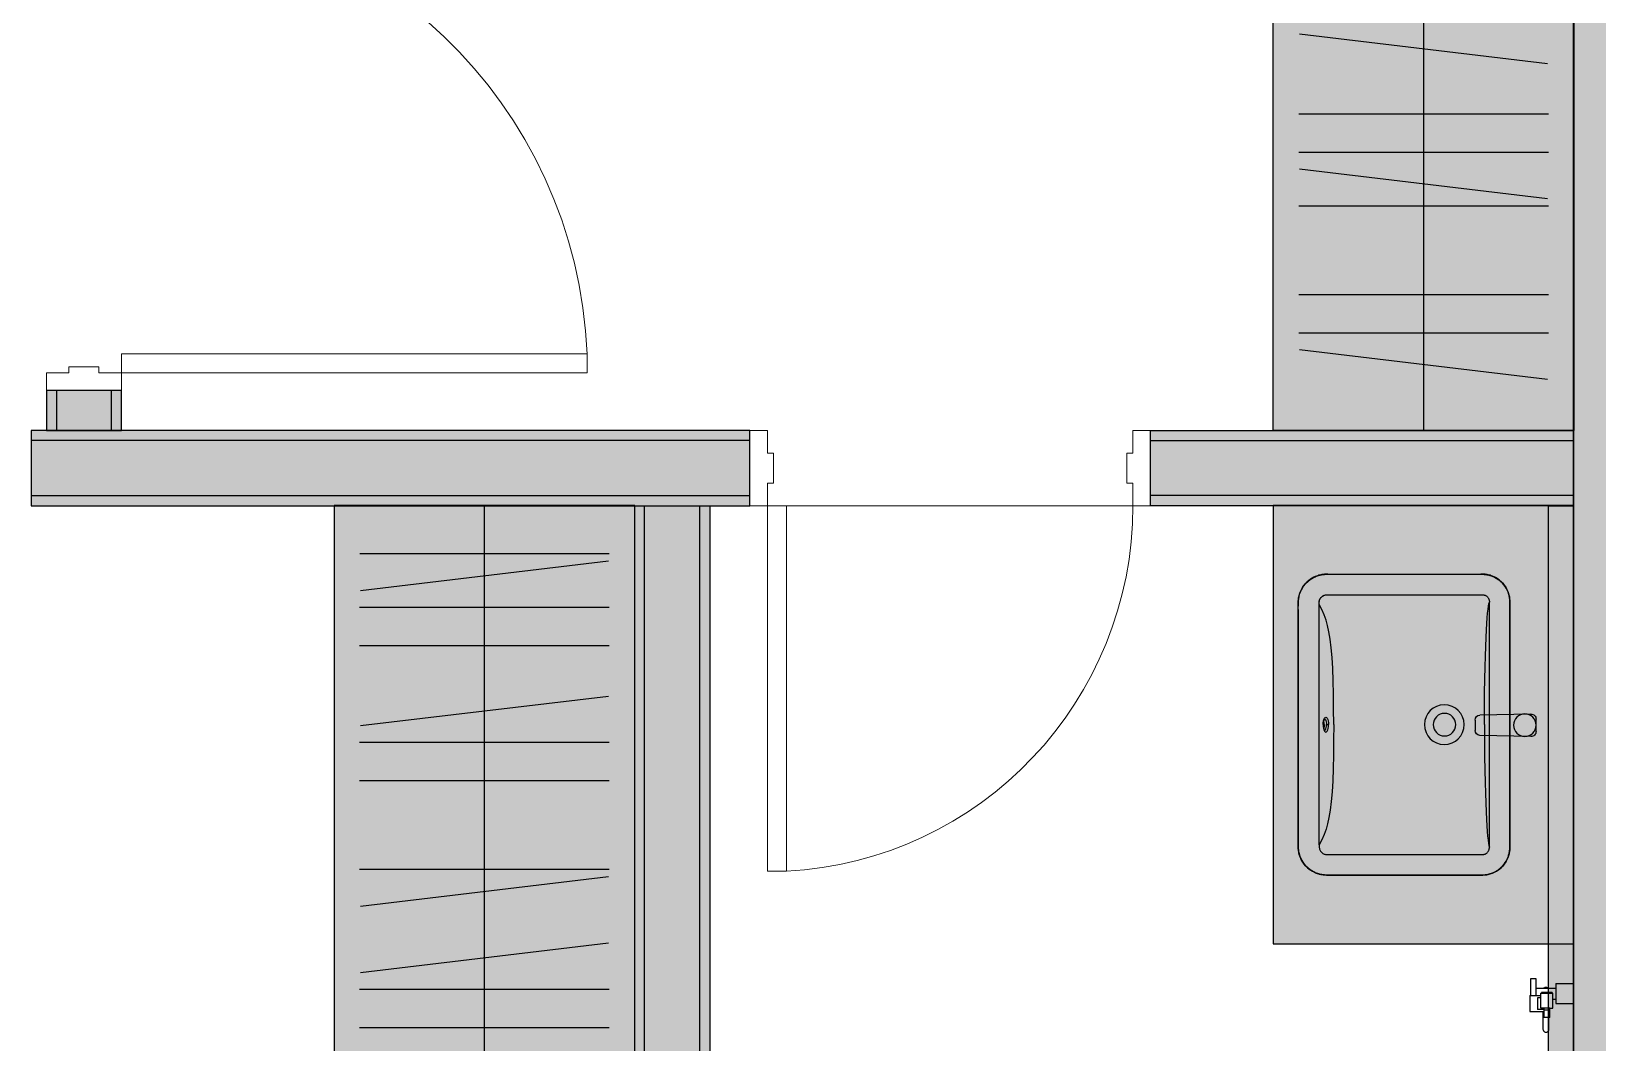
# Model space of a CAD drawing. Header units: millimetres. Extents: x 138979 to 257434, y 2210 to 57479.
# Drawn here: x 199361 to 202489, y 22345 to 24364 of the extents above; entities that cross this region are included whole.
import ezdxf

# ---------------------------------------------------------------- set-up
doc = ezdxf.new("R2010")
doc.units = ezdxf.units.MM
for name, color, linetype, lineweight in [('DOOR', 8, 'Continuous', 9), ('DOOR-CUT', 6, 'Continuous', 9), ('FLOOR', 6, 'Continuous', 9), ('WALL-RETCUT-1', 1, 'Continuous', 25)]:
    doc.layers.add(name, color=color, linetype=linetype, lineweight=lineweight)
doc.layers.add('GAR-FFE', color=1, linetype='Continuous')
doc.layers.add('GAR-Sanitary Ware', color=8, linetype='Continuous')

# ---------------------------------------------------------------- blocks, each defined once
blk = doc.blocks.new('AM DSW-Single Leaf Timber Door - DSW _1000 X 2400_-2424461-L9 -  L33 _TYPICAL FLOOR LOW ZONE_ WIP')
at = {"layer": 'DOOR'}
blk.add_arc((465, 75.8), 930, 92.3402, 180.0494, dxfattribs=at)
at = {"layer": 'DOOR-CUT'}
for p, q in [((427, 1005), (427, 75)), ((465, 1005), (427, 1005)), ((465, 75), (465, 1005)), ((-465, 75), (-500, 75)), ((-500, 75), (-500, -75)), ((-465, 30), (-465, 75)), ((427, 75), (465, 75)), ((500, 75), (465, 75)), ((465, 75), (465, 30)), ((500, -75), (500, 75)), ((-453, 30), (-465, 30)), ((-453, -30), (-453, 30)), ((465, 30), (453, 30)), ((453, 30), (453, -30)), ((-465, -75), (-465, -30)), ((-465, -30), (-453, -30)), ((453, -30), (465, -30)), ((465, -30), (465, -75)), ((-500, -75), (-465, -75)), ((465, -75), (500, -75))]:
    blk.add_line(p, q, dxfattribs=at)
blk = doc.blocks.new('AM DSW-Single Leaf Waterprrofing Timber Door - DSW-1 _800 X 2400_-4804143-L9 -  L33 _TYPICAL FLOOR LOW ZONE_ WIP')
at = {"layer": 'DOOR'}
blk.add_arc((365.2, 75.8), 730.2, 92.9985, 180.063, dxfattribs=at)
at = {"layer": 'DOOR-CUT'}
for p, q in [((365, 805), (327, 805)), ((327, 805), (327, 75)), ((365, 75), (365, 805)), ((-365, 75), (-400, 75)), ((-400, 75), (-400, -75)), ((-365, 30), (-365, 75)), ((327, 75), (365, 75)), ((400, 75), (365, 75)), ((365, 75), (365, 30)), ((400, -75), (400, 75)), ((-353, 30), (-365, 30)), ((-353, -30), (-353, 30)), ((365, 30), (353, 30)), ((353, 30), (353, -30)), ((-365, -75), (-365, -30)), ((-365, -30), (-353, -30)), ((353, -30), (365, -30)), ((365, -30), (365, -75)), ((-400, -75), (-365, -75)), ((365, -75), (400, -75))]:
    blk.add_line(p, q, dxfattribs=at)
blk = doc.blocks.new('Washbasin')
at = {"layer": 'GAR-Sanitary Ware'}
for p, q in [((195326.4, 48350.6), (195324.8, 48350.6)), ((195335.2, 48350.6), (195326.4, 48350.6)), ((195627.4, 48350.6), (195335.2, 48350.6)), ((195631.1, 48350.6), (195627.4, 48350.6)), ((195632.2, 48309.8), (195324, 48309.8)), ((195268.4, 48288.1), (195268.4, 48293)), ((195268.4, 48288.1), (195268.4, 47812.5)), ((195268.6, 48293.5), (195268.6, 48293.1)), ((195268.6, 48293.1), (195268.6, 48290.8)), ((195268.6, 47807.5), (195268.6, 48290.8)), ((195309.2, 47805.9), (195309.2, 48294.7)), ((195649.5, 47810.5), (195649.5, 48290.1)), ((195691.2, 48288.2), (195691.2, 48288.9)), ((195691.2, 48280.5), (195691.2, 48288.2)), ((195691.2, 48280.5), (195691.2, 47823.5)), ((195691.3, 48288.4), (195691.3, 48287.2)), ((195638.5, 48062), (195637.7, 48061.7)), ((195634.5, 48050.3), (195630.6, 48050.3)), ((195641.2, 48050.3), (195641, 48050.3)), ((195268.4, 47812.5), (195268.4, 47807.2)), ((195691.2, 47811.7), (195691.2, 47810.4)), ((195691.3, 47812.2), (195691.3, 47813.4)), ((195691.3, 47810.1), (195691.3, 47812.2)), ((195405.5, 47790.7), (195324, 47790.8)), ((195520.2, 47790.7), (195405.5, 47790.7)), ((195632.2, 47790.8), (195520.2, 47790.7)), ((195326.4, 47750), (195324.8, 47750)), ((195324.9, 47749.8), (195326, 47749.8)), ((195326, 47749.8), (195326.8, 47749.8)), ((195330.8, 47750), (195326.4, 47750)), ((195631.1, 47750), (195330.8, 47750)), ((195632.6, 47750), (195631.1, 47750)), ((195632.2, 47749.8), (195633.3, 47749.8))]:
    blk.add_line(p, q, dxfattribs=at)
for points in [[(195268.4, 48294.3), (195268.4, 48294.8), (195268.4, 48295.3), (195268.4, 48295.8), (195268.4, 48296.5), (195268.4, 48297.1), (195268.5, 48297.8), (195268.5, 48298.6), (195268.6, 48299.4), (195268.6, 48300.3), (195268.7, 48301.3), (195268.8, 48302.4), (195269, 48303.7), (195269.2, 48305), (195269.5, 48306.5), (195269.9, 48308.2), (195270.4, 48310.2), (195271, 48312.3), (195271.8, 48314.7), (195272.8, 48317.3), (195274.1, 48320.1), (195275.7, 48323.1), (195277.6, 48326.3), (195280.1, 48329.6), (195283, 48333), (195286.3, 48336.4), (195290, 48339.5), (195293.6, 48342), (195296.9, 48344), (195300, 48345.5), (195302.9, 48346.8), (195305.5, 48347.7), (195307.8, 48348.5), (195310, 48349.1), (195311.9, 48349.5), (195313.7, 48349.9), (195315.2, 48350.1), (195316.7, 48350.3), (195318, 48350.5), (195319.1, 48350.6), (195320.2, 48350.7), (195321.1, 48350.7), (195322, 48350.7), (195322.8, 48350.8), (195323.6, 48350.8), (195324.3, 48350.8)], [(195632.9, 48350.8), (195323.4, 48350.8), (195312.1, 48349.6), (195301.4, 48346.2), (195291.6, 48340.7), (195283.2, 48333.3), (195276.5, 48324.4), (195271.6, 48314.3), (195268.9, 48302.8), (195268.4, 48288.1)], [(195324.8, 48350.6), (195324.2, 48350.6), (195323.6, 48350.6), (195323, 48350.6), (195322.3, 48350.6), (195321.5, 48350.6), (195320.6, 48350.5), (195319.6, 48350.5), (195318.5, 48350.4), (195317.3, 48350.2), (195316, 48350.1), (195314.6, 48349.9), (195313.1, 48349.6), (195311.4, 48349.3), (195309.5, 48348.8), (195307.6, 48348.2), (195305.4, 48347.6), (195303.1, 48346.7), (195300.7, 48345.7), (195298, 48344.4), (195295.2, 48342.8), (195292.3, 48341), (195289.3, 48338.7), (195286, 48335.9), (195282.7, 48332.6), (195279.9, 48329.1), (195277.6, 48325.9), (195275.7, 48322.9), (195274.3, 48320.1), (195273.1, 48317.6), (195272.2, 48315.3), (195271.4, 48313.1), (195270.8, 48311.1), (195270.3, 48309.2), (195269.9, 48307.5), (195269.5, 48305.9), (195269.3, 48304.4), (195269.1, 48303.1), (195268.9, 48301.8), (195268.8, 48300.7), (195268.7, 48299.7), (195268.7, 48298.8), (195268.6, 48298), (195268.6, 48297.2), (195268.6, 48296.6), (195268.6, 48296), (195268.5, 48295.4), (195268.5, 48294.9), (195268.5, 48294.4), (195268.6, 48293.5)], [(195324.9, 48350.8), (195325.5, 48350.8), (195326.4, 48350.8)], [(195691.2, 48288.9), (195691.2, 48290.2), (195691.2, 48291.1), (195691.2, 48292), (195691.2, 48293), (195691.2, 48294.1), (195691.1, 48295.3), (195691, 48296.6), (195690.9, 48298.1), (195690.8, 48299.7), (195690.5, 48301.4), (195690.2, 48303.3), (195689.8, 48305.4), (195689.3, 48307.7), (195688.7, 48310.1), (195687.8, 48312.7), (195686.7, 48315.6), (195685.4, 48318.6), (195683.8, 48321.8), (195681.7, 48325.2), (195679.1, 48328.8), (195676, 48332.6), (195672.4, 48336.1), (195669, 48338.9), (195665.8, 48341.2), (195662.8, 48343), (195660, 48344.5), (195657.4, 48345.7), (195655.1, 48346.6), (195652.9, 48347.4), (195650.9, 48348.1), (195649, 48348.6), (195647.4, 48349), (195645.9, 48349.3), (195644.4, 48349.6), (195643, 48349.9), (195641.5, 48350.1), (195640, 48350.2), (195638.5, 48350.4), (195637.1, 48350.5), (195635.7, 48350.6), (195634.6, 48350.6), (195633.5, 48350.6), (195632.6, 48350.6), (195631.1, 48350.6)], [(195632.2, 48350.8), (195633.3, 48350.8), (195633.9, 48350.8), (195634.6, 48350.7), (195635.5, 48350.7), (195636.4, 48350.7), (195637.4, 48350.6), (195638.4, 48350.6), (195639.6, 48350.4), (195640.9, 48350.3), (195642.3, 48350.1), (195643.9, 48349.9), (195645.7, 48349.5), (195647.7, 48349.1), (195649.9, 48348.5), (195652.2, 48347.8), (195654.6, 48347), (195657.3, 48345.9), (195660.2, 48344.6), (195663.3, 48342.9), (195666.6, 48340.8), (195670.1, 48338.3), (195673.6, 48335.1), (195677.3, 48331.4), (195680.5, 48327.2), (195683.2, 48323.1), (195685.2, 48319.4), (195686.7, 48316), (195687.9, 48312.8), (195688.9, 48309.9), (195689.6, 48307.2), (195690.1, 48304.8), (195690.5, 48302.5), (195690.8, 48300.5), (195691, 48298.6), (195691.2, 48296.9), (195691.3, 48295.3), (195691.3, 48293.9), (195691.3, 48292.7), (195691.3, 48291.6), (195691.3, 48290.5), (195691.3, 48288.4)], [(195691.3, 48287.2), (195690.6, 48301.8), (195687.7, 48313.5), (195682.7, 48324), (195675.8, 48333), (195667.2, 48340.4), (195657.3, 48345.9), (195646, 48349.5), (195632.9, 48350.8)], [(195324, 48309.8), (195323.4, 48309.8), (195323, 48309.8), (195322.5, 48309.8), (195322.1, 48309.7), (195321.6, 48309.7), (195321.2, 48309.6), (195320.7, 48309.5), (195320.1, 48309.4), (195319.4, 48309.2), (195318.7, 48309), (195318, 48308.7), (195317.3, 48308.4), (195316.5, 48308), (195315.6, 48307.5), (195314.7, 48306.9), (195313.8, 48306.1), (195312.9, 48305.3), (195312.1, 48304.3), (195311.5, 48303.3), (195310.9, 48302.3), (195310.4, 48301.3), (195310.1, 48300.4), (195309.8, 48299.5), (195309.7, 48298.7), (195309.5, 48298), (195309.4, 48297.3), (195309.3, 48296.7), (195309.3, 48296.1), (195309.3, 48295.6), (195309.2, 48295.1), (195309.2, 48294.7)], [(195649.5, 48290.1), (195649.5, 48290.6), (195649.5, 48291), (195649.5, 48291.6), (195649.5, 48292.1), (195649.5, 48292.8), (195649.4, 48293.5), (195649.4, 48294.2), (195649.3, 48295.1), (195649.1, 48295.9), (195648.9, 48296.9), (195648.7, 48297.9), (195648.3, 48299), (195647.9, 48300.2), (195647.3, 48301.4), (195646.6, 48302.6), (195645.8, 48303.9), (195644.6, 48305.2), (195643.3, 48306.4), (195641.9, 48307.4), (195640.5, 48308.1), (195639.2, 48308.7), (195637.9, 48309.1), (195636.7, 48309.4), (195635.6, 48309.6), (195634.6, 48309.7), (195633.7, 48309.8), (195632.9, 48309.8), (195632.2, 48309.8)], [(195268.4, 48293), (195268.4, 48293.4), (195268.4, 48294.3)], [(195319.2, 48050.3), (195319.1, 48083.8), (195318.8, 48114.1), (195318.4, 48141.3), (195317.9, 48165.6), (195317.3, 48187.2), (195316.6, 48206.7), (195315.9, 48224.1), (195315.1, 48239.5), (195314.3, 48252.6), (195313.5, 48263.6), (195312.8, 48272.8), (195311.9, 48280.8), (195311, 48287.3), (195310.1, 48291.9), (195309.2, 48294.7)], [(195323.4, 47749.8), (195632.9, 47749.8), (195646, 47751.2), (195657.3, 47754.7), (195667.2, 47760.2), (195675.8, 47767.6), (195682.7, 47776.6), (195687.7, 47787.2), (195690.6, 47798.8), (195691.3, 47813.4), (195691.3, 48287.2)], [(195620.2, 48050.3), (195620.3, 48082.2), (195620.6, 48111.4), (195621.1, 48138.1), (195622, 48162.5), (195623.3, 48184.5), (195625, 48204), (195627.1, 48221.1), (195629.6, 48235.8), (195632.3, 48248.1), (195635.5, 48259.1), (195639.3, 48269.7), (195643.9, 48280), (195649.5, 48290.1)], [(195639.7, 48060.7), (195638.6, 48063.1), (195637.3, 48064.6), (195635.9, 48065.1), (195634.6, 48064.6), (195633.3, 48063.1), (195632.2, 48060.8), (195631.3, 48057.7), (195630.8, 48054.1), (195630.6, 48050.3)], [(195637.7, 48061.7), (195636.6, 48060.5), (195635.7, 48058.6), (195635, 48056.2), (195634.6, 48053.4), (195634.5, 48050.3)], [(195638.3, 48062.2), (195638.3, 48062.2), (195638.7, 48061.7), (195639.4, 48060.5), (195640, 48058.4), (195640.6, 48055.7), (195640.9, 48052.5), (195641, 48050.3)], [(195639.2, 48050.3), (195639.3, 48053.6), (195639.8, 48056.7), (195640.2, 48057.8)], [(195641.2, 48050.3), (195641, 48054.1), (195640.5, 48057.7), (195639.7, 48060.7)], [(195319.2, 48050.3), (195319.1, 48016.8), (195318.8, 47986.5), (195318.4, 47959.3), (195317.9, 47935), (195317.3, 47913.4), (195316.6, 47893.9), (195315.9, 47876.5), (195315.1, 47861.1), (195314.3, 47848), (195313.5, 47837.1), (195312.8, 47827.8), (195311.9, 47819.8), (195311, 47813.3), (195310.1, 47808.7), (195309.2, 47805.9)], [(195620.2, 48050.3), (195620.3, 48018.5), (195620.6, 47989.2), (195621.1, 47962.5), (195622, 47938.1), (195623.3, 47916.1), (195625, 47896.6), (195627.1, 47879.5), (195629.6, 47864.9), (195632.3, 47852.5), (195635.5, 47841.5), (195639.3, 47830.9), (195643.9, 47820.6), (195649.5, 47810.5)], [(195639.7, 48039.9), (195638.6, 48037.5), (195637.3, 48036.1), (195635.9, 48035.6), (195634.6, 48036.1), (195633.3, 48037.5), (195632.2, 48039.9), (195631.3, 48042.9), (195630.8, 48046.5), (195630.6, 48050.3)], [(195638.5, 48038.6), (195637.7, 48039), (195636.6, 48040.1), (195635.7, 48042), (195635, 48044.4), (195634.6, 48047.3), (195634.5, 48050.3)], [(195641, 48050.3), (195640.9, 48048.2), (195640.6, 48044.9), (195640.1, 48042.2), (195639.4, 48040.2), (195638.7, 48038.9), (195638.5, 48038.7)], [(195639.2, 48050.3), (195639.3, 48047), (195639.8, 48044), (195640.2, 48042.9)], [(195641.2, 48050.3), (195641, 48046.5), (195640.5, 48042.9), (195639.7, 48039.9)], [(195268.4, 47812.5), (195268.9, 47797.9), (195271.6, 47786.3), (195276.5, 47776.2), (195283.2, 47767.3), (195291.6, 47759.9), (195301.4, 47754.4), (195312.1, 47751), (195323.4, 47749.8)], [(195268.4, 47807.2), (195268.4, 47806.3), (195268.4, 47805.8), (195268.4, 47805.3), (195268.4, 47804.8), (195268.4, 47804.2), (195268.4, 47803.5), (195268.5, 47802.8), (195268.5, 47802), (195268.6, 47801.2), (195268.6, 47800.3), (195268.7, 47799.3), (195268.8, 47798.2), (195269, 47797), (195269.2, 47795.6), (195269.5, 47794.1), (195269.9, 47792.4), (195270.4, 47790.5), (195271, 47788.3), (195271.8, 47785.9), (195272.8, 47783.3), (195274.1, 47780.5), (195275.7, 47777.5), (195277.6, 47774.3), (195280.1, 47771), (195283, 47767.6), (195286.3, 47764.2), (195290, 47761.1), (195293.6, 47758.6), (195296.9, 47756.6), (195300, 47755.1), (195302.9, 47753.9), (195305.5, 47752.9), (195307.8, 47752.1), (195310, 47751.5), (195311.9, 47751.1), (195313.7, 47750.7), (195315.2, 47750.5), (195316.7, 47750.3), (195318, 47750.1), (195319.1, 47750), (195320.2, 47750), (195321.1, 47749.9), (195322, 47749.9), (195322.8, 47749.8), (195323.6, 47749.8), (195324.3, 47749.8)], [(195268.5, 47806.2), (195268.6, 47807.1), (195268.6, 47807.5)], [(195324.8, 47750), (195324.2, 47750), (195323.6, 47750), (195323, 47750), (195322.3, 47750), (195321.5, 47750.1), (195320.6, 47750.1), (195319.6, 47750.2), (195318.5, 47750.2), (195317.3, 47750.4), (195316, 47750.5), (195314.6, 47750.7), (195313.1, 47751), (195311.4, 47751.4), (195309.5, 47751.8), (195307.6, 47752.4), (195305.4, 47753.1), (195303.1, 47753.9), (195300.7, 47754.9), (195298, 47756.2), (195295.2, 47757.8), (195292.3, 47759.7), (195289.3, 47761.9), (195286, 47764.7), (195282.7, 47768.1), (195279.9, 47771.5), (195277.6, 47774.8), (195275.7, 47777.8), (195274.3, 47780.5), (195273.1, 47783), (195272.2, 47785.3), (195271.4, 47787.5), (195270.8, 47789.5), (195270.3, 47791.4), (195269.9, 47793.1), (195269.5, 47794.7), (195269.3, 47796.2), (195269.1, 47797.6), (195268.9, 47798.8), (195268.8, 47799.9), (195268.7, 47800.9), (195268.7, 47801.8), (195268.6, 47802.6), (195268.6, 47803.4), (195268.6, 47804), (195268.6, 47804.7), (195268.5, 47805.2), (195268.5, 47805.7), (195268.5, 47806.2)], [(195324, 47790.8), (195323.4, 47790.8), (195323, 47790.8), (195322.5, 47790.8), (195322.1, 47790.9), (195321.6, 47790.9), (195321.2, 47791), (195320.7, 47791.1), (195320.1, 47791.2), (195319.4, 47791.4), (195318.7, 47791.6), (195318, 47791.9), (195317.3, 47792.2), (195316.5, 47792.6), (195315.6, 47793.1), (195314.7, 47793.7), (195313.8, 47794.5), (195312.9, 47795.4), (195312.1, 47796.3), (195311.5, 47797.3), (195310.9, 47798.4), (195310.4, 47799.3), (195310.1, 47800.3), (195309.8, 47801.1), (195309.7, 47801.9), (195309.5, 47802.6), (195309.4, 47803.3), (195309.3, 47803.9), (195309.3, 47804.5), (195309.3, 47805), (195309.2, 47805.5), (195309.2, 47805.9)], [(195649.5, 47810.5), (195649.5, 47810.1), (195649.5, 47809.6), (195649.5, 47809.1), (195649.5, 47808.5), (195649.5, 47807.9), (195649.4, 47807.1), (195649.4, 47806.4), (195649.3, 47805.6), (195649.1, 47804.7), (195648.9, 47803.7), (195648.7, 47802.7), (195648.3, 47801.6), (195647.9, 47800.5), (195647.3, 47799.2), (195646.6, 47798), (195645.8, 47796.7), (195644.6, 47795.4), (195643.3, 47794.2), (195641.9, 47793.2), (195640.5, 47792.5), (195639.2, 47791.9), (195637.9, 47791.5), (195636.7, 47791.2), (195635.6, 47791), (195634.6, 47790.9), (195633.7, 47790.8), (195632.9, 47790.8), (195632.2, 47790.8)], [(195691.2, 47810.4), (195691.2, 47809.6), (195691.2, 47808.6), (195691.2, 47807.6), (195691.2, 47806.5), (195691.1, 47805.3), (195691, 47804), (195690.9, 47802.6), (195690.8, 47800.9), (195690.5, 47799.2), (195690.2, 47797.3), (195689.8, 47795.2), (195689.3, 47792.9), (195688.7, 47790.5), (195687.8, 47787.9), (195686.7, 47785.1), (195685.4, 47782.1), (195683.8, 47778.9), (195681.7, 47775.4), (195679.1, 47771.8), (195676, 47768), (195672.4, 47764.6), (195669, 47761.7), (195665.8, 47759.4), (195662.8, 47757.6), (195660, 47756.1), (195657.4, 47754.9), (195655.1, 47754), (195652.9, 47753.2), (195650.9, 47752.5), (195649, 47752), (195647.4, 47751.6), (195645.9, 47751.3), (195644.4, 47751), (195643, 47750.8), (195641.5, 47750.6), (195640, 47750.4), (195638.5, 47750.2), (195637.1, 47750.1), (195635.7, 47750.1), (195634.6, 47750), (195633.5, 47750), (195632.6, 47750)], [(195633.3, 47749.8), (195633.9, 47749.8), (195634.6, 47749.9), (195635.5, 47749.9), (195636.4, 47749.9), (195637.4, 47750), (195638.4, 47750.1), (195639.6, 47750.2), (195640.9, 47750.3), (195642.3, 47750.5), (195643.9, 47750.8), (195645.7, 47751.1), (195647.7, 47751.5), (195649.9, 47752.1), (195652.2, 47752.8), (195654.6, 47753.6), (195657.3, 47754.7), (195660.2, 47756.1), (195663.3, 47757.7), (195666.6, 47759.8), (195670.1, 47762.3), (195673.6, 47765.5), (195677.3, 47769.3), (195680.5, 47773.4), (195683.2, 47777.5), (195685.2, 47781.2), (195686.7, 47784.7), (195687.9, 47787.8), (195688.9, 47790.7), (195689.6, 47793.4), (195690.1, 47795.8), (195690.5, 47798.1), (195690.8, 47800.2), (195691, 47802), (195691.2, 47803.7), (195691.3, 47805.3), (195691.3, 47806.7), (195691.3, 47807.9), (195691.3, 47809), (195691.3, 47810.1)], [(195691.2, 47823.5), (195691.2, 47813.2), (195691.2, 47811.7)]]:
    blk.add_lwpolyline(points, dxfattribs=at)
for centre, radius in [((195399.3, 48050.3), 39.6), ((195398.9, 48050.3), 22.5)]:
    blk.add_circle(centre, radius, dxfattribs=at)
for centre, radius, start, end in [((195323.5, 48295.6), 55, 94.0961, 180.9961), ((195633.2, 48293.5), 16.3, 357.275, 91.0638)]:
    blk.add_arc(centre, radius, start, end, dxfattribs=at)
blk = doc.blocks.new('basin mixer')
at = {"layer": 'GAR-Sanitary Ware'}
for p, q in [((194351.1, 46821), (194351.1, 46845.8)), ((194361.4, 46855.8), (194463.4, 46853.6)), ((194473.1, 46843.7), (194473.1, 46823.2)), ((194361.4, 46811.1), (194463.4, 46813.2))]:
    blk.add_line(p, q, dxfattribs=at)
blk.add_circle((194373.6, 46833.4), 22.5, dxfattribs=at)
for centre, start, end in [((194361.1, 46845.8), 88.7759, 180), ((194463.1, 46843.7), 0, 88.7759), ((194361.1, 46821), 180, 271.2241), ((194463.1, 46823.2), 271.2241, 0)]:
    blk.add_arc(centre, 10, start, end, dxfattribs=at)
blk = doc.blocks.new('Hand Spray Bidet')
at = {"layer": 'GAR-Sanitary Ware'}
for p, q in [((223939, 21045.2), (223939.2, 21046.7)), ((223939, 21045.1), (223939, 21045.2)), ((223939, 21044.9), (223939, 21045.1)), ((223939, 21044.9), (223939, 21044.9)), ((223939, 21009.9), (223939, 21044.9)), ((223939.2, 21046.7), (223939.8, 21048.2)), ((223939.8, 21048.2), (223940.7, 21049.4)), ((223940.7, 21049.4), (223942, 21050.3)), ((223942, 21050.3), (223943.4, 21050.9)), ((223943.4, 21050.9), (223945, 21051.1)), ((223945, 21051.1), (223946.5, 21050.9)), ((223946.5, 21050.9), (223948, 21050.3)), ((223948, 21050.3), (223949.2, 21049.4)), ((223949.2, 21049.4), (223950.2, 21048.2)), ((223950.2, 21048.2), (223950.8, 21046.7)), ((223950.8, 21046.7), (223951, 21045.2)), ((223951, 21045.1), (223951, 21045.2)), ((223951, 21044.9), (223951, 21045.1)), ((223951, 21044.9), (223951, 21044.9)), ((223951, 21044.9), (223951, 21022)), ((223913, 21009.9), (223939, 21009.9)), ((223913, 20977.9), (223913, 21009.9)), ((223941, 21005.6), (223928, 21005.6)), ((223928, 20982.3), (223928, 21005.6)), ((223935, 21002.9), (223935, 20982.3)), ((223941, 21002.9), (223935, 21002.9)), ((223939, 21009.9), (223941, 21009.9)), ((223951, 21022), (223941, 21022)), ((223941, 21009.9), (223941, 21022)), ((223941, 21006.9), (223941, 21009.9)), ((223953, 21006.9), (223941, 21006.9)), ((223941, 21005.6), (223941, 21006.9)), ((223941, 21002.9), (223941, 21005.6)), ((223953, 21002.9), (223941, 21002.9)), ((223953, 21022), (223951, 21022)), ((223953, 21022), (223953, 21006.9)), ((223953, 21006.9), (223953, 21002.9)), ((223953, 21002.9), (223959, 21002.9)), ((223959, 21002.9), (223959, 20984.9)), ((223965, 20994), (224000, 20994)), ((223965, 20984.9), (223965, 20994)), ((224000, 20953.9), (224000, 20994)), ((223913, 20977.9), (223915, 20977.9)), ((223915, 20977.9), (223925, 20977.9)), ((223915, 20977.9), (223915, 20944.1)), ((223925, 20977.9), (223935, 20977.9)), ((223925, 20962.9), (223925, 20977.9)), ((223925, 20962.9), (223940.4, 20962.9)), ((223925, 20944.1), (223925, 20962.9)), ((223935, 20982.3), (223928, 20982.3)), ((223935, 20982.3), (223935, 20977.9)), ((223935, 20977.9), (223935, 20972.9)), ((223935, 20972.9), (223936.4, 20972.9)), ((223936.4, 20972.9), (223936.4, 20971.9)), ((223936.4, 20972.9), (223957.6, 20972.9)), ((223957.6, 20971.9), (223936.4, 20971.9)), ((223941.9, 20962.3), (223940.4, 20962.9)), ((223940.4, 20962.9), (223949.6, 20962.9)), ((223943, 20962.2), (223941.9, 20962.3)), ((223943, 20962.2), (223943.4, 20962)), ((223945, 20961.9), (223943, 20962.2)), ((223943.4, 20962), (223945, 20961.8)), ((223946.9, 20962.2), (223945, 20961.9)), ((223945, 20961.8), (223946.5, 20962)), ((223946.5, 20962), (223946.9, 20962.2)), ((223948.1, 20962.3), (223946.9, 20962.2)), ((223949.6, 20962.9), (223948.1, 20962.3)), ((223949.6, 20962.9), (223965, 20962.9)), ((223957.6, 20972.9), (223957.6, 20971.9)), ((223959, 20972.9), (223957.6, 20972.9)), ((223959, 20984.9), (223965, 20984.9)), ((223959, 20984.9), (223959, 20972.9)), ((223965, 20962.9), (223965, 20984.9)), ((223965, 20953.9), (223965, 20962.9)), ((223915, 20944.1), (223925, 20944.1)), ((223965, 20953.9), (224000, 20953.9))]:
    blk.add_line(p, q, dxfattribs=at)
blk = doc.blocks.new('TYPE D1')
h = blk.add_hatch()
h.set_pattern_fill('FP_109', color=8, angle=230, style=0, pattern_type=2)
h.set_pattern_definition([(320, (196441.24, 80993.8), (-38.2536, -437.2423), [45.72, -502.92]), (265, (196441.24, 80993.8), (458.5367, 84.5828), [36.576, -402.336]), (10.451, (196438.05, 80957.35), (420.2802, -352.662), [38.856, -427.416]), (316.184, (196563.16, 80993.8), (-100.9033, -650.59), [68.58, -754.38]), (6.636, (196554.75, 80939.6), (593.8263, -569.766), [58.284, -641.124]), (261.184, (196563.16, 80993.8), (593.82, -569.7725), [54.864, -603.504]), (291, (196532.68, 80932.83), (-245.4366, -363.875), [45.72, -502.92]), (236, (196532.7, 80932.83), (442.0518, -148.3253), [36.576, -402.336]), (341.451, (196512.22, 80902.5), (196.6115, -512.201), [38.856, -427.416]), (307.5, (196441.24, 80993.79), (202.9318, -7.41278), [20.117, -377.342, 20.117, -792.175]), (307.5, (196441.24, 80993.79), (202.9318, -7.41278), [-417.576, -388.315, 20.117, -383.743]), (277.5, (196441.24, 80993.8), (240.43305, -160.36715), [20.117, -212.75, 20.117, -522.122]), (277.5, (196441.24, 80993.8), (240.43305, -160.36715), [-252.984, -368.198, 20.117, -133.807]), (237.5, (196441.24, 81129.73), (-13.7491, -325.41783), [20.117, -132.283, 20.117, -1086.307]), (237.5, (196441.24, 81129.73), (-13.7491, -325.41783), [-172.517, -455.371, 20.117, -610.819]), (227.5, (196441.24, 81190.7), (61.0244, -355.51), [20.117, -178.003, 20.117, -743.712]), (227.5, (196441.24, 81190.7), (61.0244, -355.51), [-218.237, -295.656, 20.117, -427.939])])
h.paths.add_polyline_path([(139269.8, 40242.3), (139469.8, 40242.3), (139469.8, 30767.3), (139269.8, 30767.3), (139269.8, 40132.2)])
h = blk.add_hatch(color=9)
h.dxf.hatch_style = 1
h.paths.add_polyline_path([(136369.8, 33942.3), (136369.8, 34022.3), (136219.8, 34022.3), (136219.8, 33942.3)])
h = blk.add_hatch(color=9)
h.dxf.hatch_style = 1
h.paths.add_polyline_path([(137624.8, 33942.3), (136189.8, 33942.3), (136189.8, 33792.3), (137624.8, 33792.3)])
h = blk.add_hatch(color=9)
h.dxf.hatch_style = 1
h.paths.add_polyline_path([(138424.8, 33942.3), (139269.8, 33942.3), (139269.8, 33792.3), (138424.8, 33792.3)])
h = blk.add_hatch(color=9)
h.dxf.hatch_style = 1
h.paths.add_polyline_path([(137394.8, 30967.3), (137394.8, 33792.3), (137544.8, 33792.3), (137544.8, 30967.3)])
at = {"layer": 'FLOOR'}
blk.add_line((137624.8, 33792.3), (138424.8, 33792.3), dxfattribs=at)
at = {"layer": 'WALL-RETCUT-1'}
for points in [[(139469.8, 30767.3), (139269.8, 30767.3), (139269.8, 40242.3), (139469.8, 40242.3)], [(136369.8, 34022.3), (136219.8, 34022.3), (136219.8, 33942.3), (136369.8, 33942.3)], [(136349.8, 34022.3), (136239.8, 34022.3), (136239.8, 33942.3), (136349.8, 33942.3)], [(136189.8, 33942.3), (136189.8, 33792.3), (137624.8, 33792.3), (137624.8, 33942.3)], [(139269.8, 33942.3), (139269.8, 33792.3), (138424.8, 33792.3), (138424.8, 33942.3)], [(136189.8, 33922.3), (136189.8, 33812.3), (137624.8, 33812.3), (137624.8, 33922.3)], [(139269.8, 33922.3), (139269.8, 33812.3), (138424.8, 33812.3), (138424.8, 33922.3)], [(137394.8, 33792.3), (137544.8, 33792.3), (137544.8, 30967.3), (137394.8, 30967.3)], [(137414.5, 33792.3), (137524.5, 33792.3), (137524.8, 30967.3), (137414.8, 30967.3)]]:
    blk.add_lwpolyline(points, close=True, dxfattribs=at)
at = {"layer": 'DOOR'}
for name, p, rotation in [('AM DSW-Single Leaf Timber Door - DSW _1000 X 2400_-2424461-L9 -  L33 _TYPICAL FLOOR LOW ZONE_ WIP', (136294.8, 34522.3), 270), ('AM DSW-Single Leaf Waterprrofing Timber Door - DSW-1 _800 X 2400_-4804143-L9 -  L33 _TYPICAL FLOOR LOW ZONE_ WIP', (138024.8, 33867.3), 180)]:
    blk.add_blockref(name, p, dxfattribs=dict(at, rotation=rotation))
at = {"layer": 'GAR-Sanitary Ware', "xscale": -1}
for name, p in [('Washbasin', (334411.1, -14695.3)), ('basin mixer', (333546.2, -13479.6))]:
    blk.add_blockref(name, p, dxfattribs=at)
at = {"layer": 'GAR-Sanitary Ware', "xscale": -1, "rotation": 180}
blk.add_blockref('Hand Spray Bidet', (-84730.2, 53792), dxfattribs=at)

msp = doc.modelspace()

# ---------------------------------------------------------------- hatches: boundary and pattern name
at = {"layer": 'GAR-FFE', "true_color": 0xffffff}
h = msp.add_hatch(color=7, dxfattribs=at)
h.dxf.hatch_style = 1
h.paths.add_polyline_path([(202441.7, 25067.2), (201841.7, 25067.2), (201841.7, 23567.2), (202441.7, 23567.2)])
h = msp.add_hatch(color=7, dxfattribs=at)
h.dxf.hatch_style = 1
h.paths.add_polyline_path([(200566.2, 22217.3), (199966.2, 22217.3), (199966.2, 23417.3), (200566.2, 23417.3)])
h = msp.add_hatch(color=7, dxfattribs=at)
h.dxf.hatch_style = 1
h.paths.add_polyline_path([(202441.2, 23417.2), (201841.2, 23417.2), (201841.2, 22542.5), (202441.2, 22542.5)])
h = msp.add_hatch(color=7, dxfattribs=at)
h.dxf.hatch_style = 1
h.paths.add_polyline_path([(202441.2, 21692.5), (202391.2, 21692.6), (202391.2, 23417.2), (202441.2, 23417.2)])

# ---------------------------------------------------------------- linework, layer by layer
at = {"layer": 'GAR-FFE'}
for p, q in [((202141.7, 25067.2), (202141.7, 23567.2)), ((200266.2, 22217.3), (200266.2, 23417.3))]:
    msp.add_line(p, q, dxfattribs=at)
at = {"layer": 'GAR-FFE', "extrusion": (-0.076096, 0.009547, 0.997055)}
for p, q in [((201894.2, 24359.5), (202389.2, 24300.5)), ((201894.2, 24089.9), (202389.2, 24030.9)), ((201894.2, 23729.1), (202389.2, 23670.1))]:
    msp.add_line(p, q, dxfattribs=at)
at = {"layer": 'GAR-FFE', "extrusion": (-0.076691, 0.000477816, 0.997055)}
for p, q in [((201892.4, 24199.9), (202391, 24199.9)), ((201892.4, 24123.1), (202391, 24123.1)), ((201892.4, 24016.2), (202391, 24016.2)), ((201892.4, 23839.1), (202391, 23839.1)), ((201892.4, 23762.3), (202391, 23762.3))]:
    msp.add_line(p, q, dxfattribs=at)
at = {"layer": 'GAR-FFE', "extrusion": (-0.076691, -0.000477816, 0.997055)}
for p, q in [((200017, 23321.4), (200515.5, 23321.4)), ((200016.9, 23214.6), (200515.5, 23214.6)), ((200016.9, 23137.7), (200515.5, 23137.7)), ((200016.9, 22944.9), (200515.5, 22944.9)), ((200016.9, 22868.1), (200515.5, 22868.1)), ((200016.9, 22691), (200515.5, 22691)), ((200016.9, 22451.9), (200515.5, 22452)), ((200016.9, 22375.1), (200515.5, 22375.1))]:
    msp.add_line(p, q, dxfattribs=at)
at = {"layer": 'GAR-FFE', "extrusion": (-0.076096, -0.009547, 0.997055)}
for p, q in [((200018.7, 23247.8), (200513.7, 23306.8)), ((200018.7, 22978.2), (200513.7, 23037.1)), ((200018.7, 22617.4), (200513.7, 22676.4)), ((200018.7, 22485.2), (200513.7, 22544.2))]:
    msp.add_line(p, q, dxfattribs=at)
at = {"layer": 'GAR-FFE'}
for points in [[(201841.7, 25067.2), (202441.7, 25067.2), (202441.7, 23567.2), (201841.7, 23567.2)], [(199966.2, 22217.3), (200566.2, 22217.3), (200566.2, 23417.3), (199966.2, 23417.3)], [(201841.2, 22542.5), (202441.2, 22542.5), (202441.2, 23417.3), (201841.2, 23417.3)], [(202441.2, 23417.2), (202441.2, 21692.5), (202391.2, 21692.5), (202391.2, 23417.2)]]:
    msp.add_lwpolyline(points, close=True, dxfattribs=at)

# ---------------------------------------------------------------- block references
msp.add_blockref('TYPE D1', (63171.4, -10375.1))

doc.saveas('drawing.dxf')
